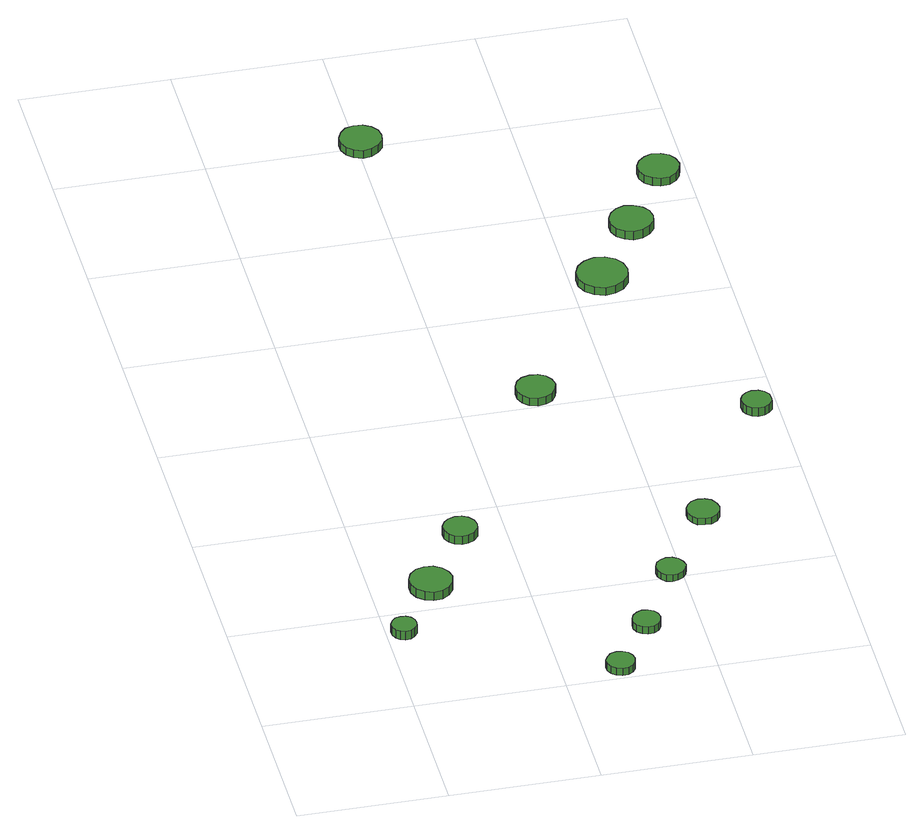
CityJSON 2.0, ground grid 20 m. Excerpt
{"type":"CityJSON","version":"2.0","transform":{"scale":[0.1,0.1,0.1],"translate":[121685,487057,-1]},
"CityObjects":{
"tree1":{"type":"SolitaryVegetationObject","attributes":{"function":"something"},"geometry":[{"type":"MultiSurface","lod":"1","boundaries":[[[0,1,2,3,4,5,6,7,8,9,10,11,12,13,14]],[[15,16,17,18,19,20,21,22,23,24,25,26,27,28,29]],[[0,29,28,1]],[[1,28,27,2]],[[2,27,26,3]],[[3,26,25,4]],[[4,25,24,5]],[[5,24,23,6]],[[6,23,22,7]],[[7,22,21,8]],[[8,21,20,9]],[[9,20,19,10]],[[10,19,18,11]],[[11,18,17,12]],[[12,17,16,13]],[[13,16,15,14]],[[14,15,29,0]]]}]},
"tree2":{"type":"SolitaryVegetationObject","attributes":{"function":"something"},"geometry":[{"type":"MultiSurface","lod":"1","boundaries":[[[30,31,32,33,34,35,36,37,38,39,40,41,42,43,44]],[[45,46,47,48,49,50,51,52,53,54,55,56,57,58,59]],[[30,59,58,31]],[[31,58,57,32]],[[32,57,56,33]],[[33,56,55,34]],[[34,55,54,35]],[[35,54,53,36]],[[36,53,52,37]],[[37,52,51,38]],[[38,51,50,39]],[[39,50,49,40]],[[40,49,48,41]],[[41,48,47,42]],[[42,47,46,43]],[[43,46,45,44]],[[44,45,59,30]]]}]},
"tree3":{"type":"SolitaryVegetationObject","attributes":{"function":"something"},"geometry":[{"type":"MultiSurface","lod":"1","boundaries":[[[60,61,62,63,64,65,66,67,68,69,70,71,72,73,74]],[[75,76,77,78,79,80,81,82,83,84,85,86,87,88,89]],[[60,89,88,61]],[[61,88,87,62]],[[62,87,86,63]],[[63,86,85,64]],[[64,85,84,65]],[[65,84,83,66]],[[66,83,82,67]],[[67,82,81,68]],[[68,81,80,69]],[[69,80,79,70]],[[70,79,78,71]],[[71,78,77,72]],[[72,77,76,73]],[[73,76,75,74]],[[74,75,89,60]]]}]},
"tree4":{"type":"SolitaryVegetationObject","attributes":{"function":"something"},"geometry":[{"type":"MultiSurface","lod":"1","boundaries":[[[90,91,92,93,94,95,96,97,98,99,100,101,102,103,104]],[[105,106,107,108,109,110,111,112,113,114,115,116,117,118,119]],[[90,119,118,91]],[[91,118,117,92]],[[92,117,116,93]],[[93,116,115,94]],[[94,115,114,95]],[[95,114,113,96]],[[96,113,112,97]],[[97,112,111,98]],[[98,111,110,99]],[[99,110,109,100]],[[100,109,108,101]],[[101,108,107,102]],[[102,107,106,103]],[[103,106,105,104]],[[104,105,119,90]]]}]},
"tree5":{"type":"SolitaryVegetationObject","attributes":{"function":"something"},"geometry":[{"type":"MultiSurface","lod":"1","boundaries":[[[120,121,122,123,124,125,126,127,128,129,130,131,132,133,134]],[[135,136,137,138,139,140,141,142,143,144,145,146,147,148,149]],[[120,149,148,121]],[[121,148,147,122]],[[122,147,146,123]],[[123,146,145,124]],[[124,145,144,125]],[[125,144,143,126]],[[126,143,142,127]],[[127,142,141,128]],[[128,141,140,129]],[[129,140,139,130]],[[130,139,138,131]],[[131,138,137,132]],[[132,137,136,133]],[[133,136,135,134]],[[134,135,149,120]]]}]},
"tree6":{"type":"SolitaryVegetationObject","attributes":{"function":"something"},"geometry":[{"type":"MultiSurface","lod":"1","boundaries":[[[150,151,152,153,154,155,156,157,158,159,160,161,162,163,164]],[[165,166,167,168,169,170,171,172,173,174,175,176,177,178,179]],[[150,179,178,151]],[[151,178,177,152]],[[152,177,176,153]],[[153,176,175,154]],[[154,175,174,155]],[[155,174,173,156]],[[156,173,172,157]],[[157,172,171,158]],[[158,171,170,159]],[[159,170,169,160]],[[160,169,168,161]],[[161,168,167,162]],[[162,167,166,163]],[[163,166,165,164]],[[164,165,179,150]]]}]},
"tree7":{"type":"SolitaryVegetationObject","attributes":{"function":"something"},"geometry":[{"type":"MultiSurface","lod":"1","boundaries":[[[180,181,182,183,184,185,186,187,188,189,190,191,192,193,194]],[[195,196,197,198,199,200,201,202,203,204,205,206,207,208,209]],[[180,209,208,181]],[[181,208,207,182]],[[182,207,206,183]],[[183,206,205,184]],[[184,205,204,185]],[[185,204,203,186]],[[186,203,202,187]],[[187,202,201,188]],[[188,201,200,189]],[[189,200,199,190]],[[190,199,198,191]],[[191,198,197,192]],[[192,197,196,193]],[[193,196,195,194]],[[194,195,209,180]]]}]},
"tree8":{"type":"SolitaryVegetationObject","attributes":{"function":"something"},"geometry":[{"type":"MultiSurface","lod":"1","boundaries":[[[210,211,212,213,214,215,216,217,218,219,220,221,222,223,224]],[[225,226,227,228,229,230,231,232,233,234,235,236,237,238,239]],[[210,239,238,211]],[[211,238,237,212]],[[212,237,236,213]],[[213,236,235,214]],[[214,235,234,215]],[[215,234,233,216]],[[216,233,232,217]],[[217,232,231,218]],[[218,231,230,219]],[[219,230,229,220]],[[220,229,228,221]],[[221,228,227,222]],[[222,227,226,223]],[[223,226,225,224]],[[224,225,239,210]]]}]},
"tree9":{"type":"SolitaryVegetationObject","attributes":{"function":"something"},"geometry":[{"type":"MultiSurface","lod":"1","boundaries":[[[240,241,242,243,244,245,246,247,248,249,250,251,252,253,254]],[[255,256,257,258,259,260,261,262,263,264,265,266,267,268,269]],[[240,269,268,241]],[[241,268,267,242]],[[242,267,266,243]],[[243,266,265,244]],[[244,265,264,245]],[[245,264,263,246]],[[246,263,262,247]],[[247,262,261,248]],[[248,261,260,249]],[[249,260,259,250]],[[250,259,258,251]],[[251,258,257,252]],[[252,257,256,253]],[[253,256,255,254]],[[254,255,269,240]]]}]},
"tree10":{"type":"SolitaryVegetationObject","attributes":{"function":"something"},"geometry":[{"type":"MultiSurface","lod":"1","boundaries":[[[270,271,272,273,274,275,276,277,278,279,280,281,282,283,284]],[[285,286,287,288,289,290,291,292,293,294,295,296,297,298,299]],[[270,299,298,271]],[[271,298,297,272]],[[272,297,296,273]],[[273,296,295,274]],[[274,295,294,275]],[[275,294,293,276]],[[276,293,292,277]],[[277,292,291,278]],[[278,291,290,279]],[[279,290,289,280]],[[280,289,288,281]],[[281,288,287,282]],[[282,287,286,283]],[[283,286,285,284]],[[284,285,299,270]]]}]},
"tree11":{"type":"SolitaryVegetationObject","attributes":{"function":"something"},"geometry":[{"type":"MultiSurface","lod":"1","boundaries":[[[300,301,302,303,304,305,306,307,308,309,310,311,312,313,314]],[[315,316,317,318,319,320,321,322,323,324,325,326,327,328,329]],[[300,329,328,301]],[[301,328,327,302]],[[302,327,326,303]],[[303,326,325,304]],[[304,325,324,305]],[[305,324,323,306]],[[306,323,322,307]],[[307,322,321,308]],[[308,321,320,309]],[[309,320,319,310]],[[310,319,318,311]],[[311,318,317,312]],[[312,317,316,313]],[[313,316,315,314]],[[314,315,329,300]]]}]},
"tree12":{"type":"SolitaryVegetationObject","attributes":{"function":"something"},"geometry":[{"type":"MultiSurface","lod":"1","boundaries":[[[330,331,332,333,334,335,336,337,338,339,340,341,342,343,344]],[[345,346,347,348,349,350,351,352,353,354,355,356,357,358,359]],[[330,359,358,331]],[[331,358,357,332]],[[332,357,356,333]],[[333,356,355,334]],[[334,355,354,335]],[[335,354,353,336]],[[336,353,352,337]],[[337,352,351,338]],[[338,351,350,339]],[[339,350,349,340]],[[340,349,348,341]],[[341,348,347,342]],[[342,347,346,343]],[[343,346,345,344]],[[344,345,359,330]]]}]},
"tree13":{"type":"SolitaryVegetationObject","attributes":{"function":"something"},"geometry":[{"type":"MultiSurface","lod":"1","boundaries":[[[360,361,362,363,364,365,366,367,368,369,370,371,372,373,374]],[[375,376,377,378,379,380,381,382,383,384,385,386,387,388,389]],[[360,389,388,361]],[[361,388,387,362]],[[362,387,386,363]],[[363,386,385,364]],[[364,385,384,365]],[[365,384,383,366]],[[366,383,382,367]],[[367,382,381,368]],[[368,381,380,369]],[[369,380,379,370]],[[370,379,378,371]],[[371,378,377,372]],[[372,377,376,373]],[[373,376,375,374]],[[374,375,389,360]]]}]}
},
"vertices":[
[39,156,20],[38,163,20],[34,169,20],[28,172,20],[21,173,20],[14,171,20],[9,166,20],[6,160,20],[6,153,20],[9,146,20],[14,142,20],[21,139,20],[28,140,20],[34,144,20],[38,149,20],[38,149,7],[34,144,7],[28,140,7],[21,139,7],[14,142,7],[9,146,7],[6,153,7],[6,160,7],[9,166,7],[14,171,7],[21,173,7],[28,172,7],[34,169,7],[38,163,7],[39,156,7],
[107,245,19],[104,256,19],[97,266,19],[87,272,19],[75,273,19],[64,270,19],[55,262,19],[50,251,19],[50,239,19],[55,228,19],[64,220,19],[75,216,19],[87,217,19],[97,223,19],[104,233,19],[104,233,6],[97,223,6],[87,217,6],[75,216,6],[64,220,6],[55,228,6],[50,239,6],[50,251,6],[55,262,6],[64,270,6],[75,273,6],[87,272,6],[97,266,6],[104,256,6],[107,245,6],
[163,349,19],[161,358,19],[155,366,19],[147,370,19],[138,371,19],[129,368,19],[122,362,19],[118,354,19],[118,344,19],[122,336,19],[129,330,19],[138,327,19],[147,328,19],[155,332,19],[161,340,19],[161,340,6],[155,332,6],[147,328,6],[138,327,6],[129,330,6],[122,336,6],[118,344,6],[118,354,6],[122,362,6],[129,368,6],[138,371,6],[147,370,6],[155,366,6],[161,358,6],[163,349,6],
[296,23,16],[294,31,16],[290,37,16],[283,41,16],[275,42,16],[267,40,16],[262,34,16],[258,27,16],[258,19,16],[262,12,16],[267,7,16],[275,4,16],[283,5,16],[290,9,16],[294,15,16],[294,15,5],[290,9,5],[283,5,5],[275,4,5],[267,7,5],[262,12,5],[258,19,5],[258,27,5],[262,34,5],[267,40,5],[275,42,5],[283,41,5],[290,37,5],[294,31,5],[296,23,5],
[348,104,16],[346,112,16],[342,118,16],[335,122,16],[327,123,16],[320,120,16],[314,115,16],[311,108,16],[311,100,16],[314,93,16],[320,88,16],[327,85,16],[335,86,16],[342,90,16],[346,96,16],[346,96,5],[342,90,5],[335,86,5],[327,85,5],[320,88,5],[314,93,5],[311,100,5],[311,108,5],[314,115,5],[320,120,5],[327,123,5],[335,122,5],[342,118,5],[346,112,5],[348,104,5],
[405,209,15],[403,217,15],[398,224,15],[391,228,15],[383,229,15],[375,226,15],[369,221,15],[366,213,15],[366,205,15],[369,198,15],[375,192,15],[383,190,15],[391,191,15],[398,195,15],[403,201,15],[403,201,5],[398,195,5],[391,191,5],[383,190,5],[375,192,5],[369,198,5],[366,205,5],[366,213,5],[369,221,5],[375,226,5],[383,229,5],[391,228,5],[398,224,5],[403,217,5],[405,209,5],
[328,620,22],[325,631,22],[319,640,22],[310,645,22],[299,646,22],[288,643,22],[280,636,22],[276,626,22],[276,615,22],[280,605,22],[288,598,22],[299,594,22],[310,596,22],[319,601,22],[325,610,22],[325,610,10],[319,601,10],[310,596,10],[299,594,10],[288,598,10],[280,605,10],[276,615,10],[276,626,10],[280,636,10],[288,643,10],[299,646,10],[310,645,10],[319,640,10],[325,631,10],[328,620,10],
[475,322,15],[473,331,15],[468,339,15],[460,343,15],[451,344,15],[442,341,15],[436,335,15],[432,327,15],[432,318,15],[436,309,15],[442,303,15],[451,301,15],[460,301,15],[468,306,15],[473,313,15],[473,313,5],[468,306,5],[460,301,5],[451,301,5],[442,303,5],[436,309,5],[432,318,5],[432,327,5],[436,335,5],[442,341,5],[451,344,5],[460,343,5],[468,339,5],[473,331,5],[475,322,5],
[233,1206,16],[231,1218,16],[224,1227,16],[214,1233,16],[202,1234,16],[191,1231,16],[183,1223,16],[178,1212,16],[178,1201,16],[183,1190,16],[191,1182,16],[202,1178,16],[214,1180,16],[224,1186,16],[231,1195,16],[231,1195,4],[224,1186,4],[214,1180,4],[202,1178,4],[191,1182,4],[183,1190,4],[178,1201,4],[178,1212,4],[183,1223,4],[191,1231,4],[202,1234,4],[214,1233,4],[224,1227,4],[231,1218,4],[233,1206,4],
[473,841,24],[470,855,24],[462,866,24],[450,873,24],[436,875,24],[422,870,24],[412,861,24],[406,848,24],[406,834,24],[412,821,24],[422,812,24],[436,807,24],[450,809,24],[462,816,24],[470,827,24],[470,827,12],[462,816,12],[450,809,12],[436,807,12],[422,812,12],[412,821,12],[406,834,12],[406,848,12],[412,861,12],[422,870,12],[436,875,12],[450,873,12],[462,866,12],[470,855,12],[473,841,12],
[590,527,24],[589,535,24],[584,542,24],[577,546,24],[568,547,24],[561,545,24],[554,539,24],[551,532,24],[551,523,24],[554,516,24],[561,510,24],[568,508,24],[577,509,24],[584,513,24],[589,519,24],[589,519,11],[584,513,11],[577,509,11],[568,508,11],[561,510,11],[554,516,11],[551,523,11],[551,532,11],[554,539,11],[561,545,11],[568,547,11],[577,546,11],[584,542,11],[589,535,11],[590,527,11],
[532,954,19],[530,966,19],[523,975,19],[512,981,19],[500,983,19],[489,979,19],[480,971,19],[475,960,19],[475,948,19],[480,937,19],[489,929,19],[500,925,19],[512,927,19],[523,933,19],[530,942,19],[530,942,6],[523,933,6],[512,927,6],[500,925,6],[489,929,6],[480,937,6],[475,948,6],[475,960,6],[480,971,6],[489,979,6],[500,983,6],[512,981,6],[523,975,6],[530,966,6],[532,954,6],
[591,1060,17],[588,1072,17],[582,1081,17],[572,1086,17],[560,1088,17],[550,1084,17],[541,1076,17],[536,1066,17],[536,1055,17],[541,1044,17],[550,1037,17],[560,1033,17],[572,1034,17],[582,1040,17],[588,1049,17],[588,1049,5],[582,1040,5],[572,1034,5],[560,1033,5],[550,1037,5],[541,1044,5],[536,1055,5],[536,1066,5],[541,1076,5],[550,1084,5],[560,1088,5],[572,1086,5],[582,1081,5],[588,1072,5],[591,1060,5]
]}
